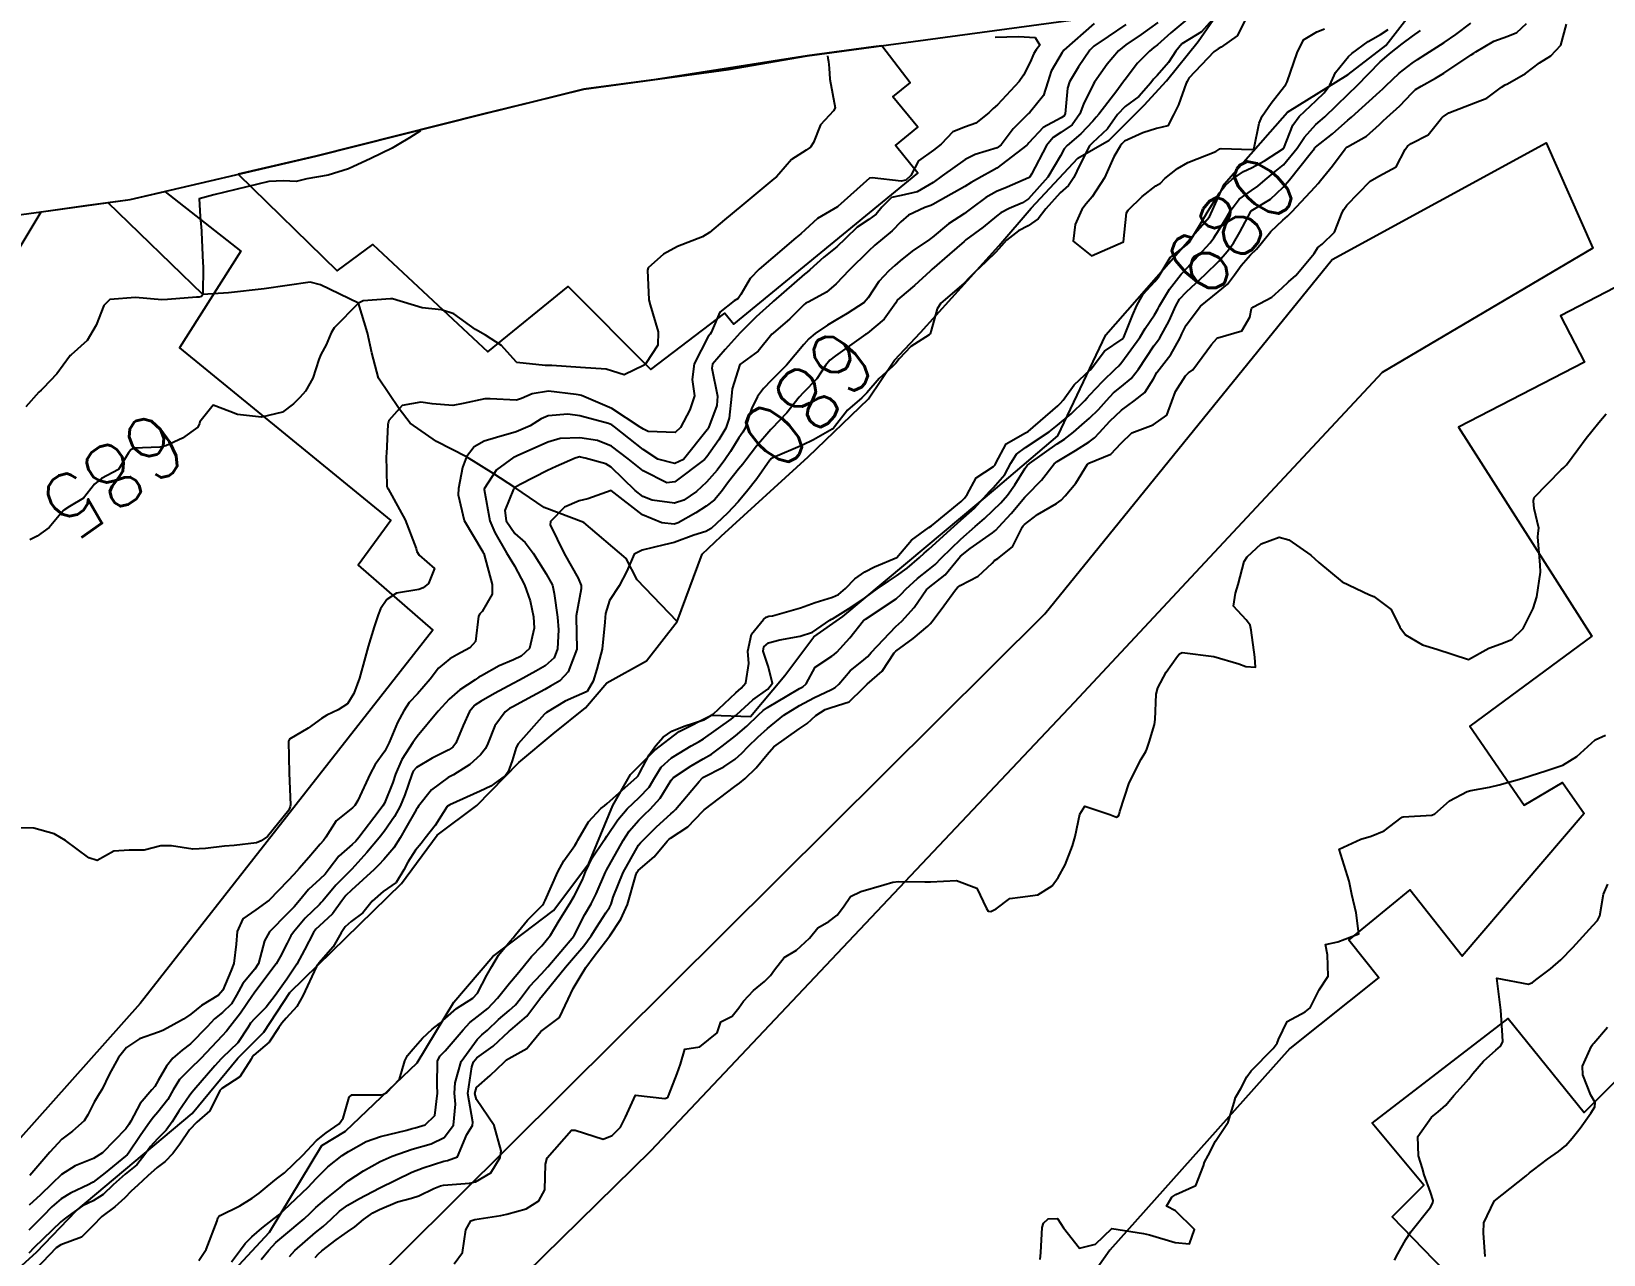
# Model space of a CAD drawing. Header units: metres. Extents: x 292545 to 299085, y 7450245 to 7463078.
# Drawn here: x 293820.4 to 293919.1, y 7462929.3 to 7463006.1 of the extents above; entities that cross this region are included whole.
import ezdxf
from ezdxf.enums import TextEntityAlignment as Align

# ---------------------------------------------------------------- set-up
doc = ezdxf.new("R2010")
doc.units = ezdxf.units.M
for name, color, linetype in [('Area', 45, 'Continuous'), ('Cotas', 45, 'Continuous'), ('Curvas de Nivel 1m', 11, 'Continuous'), ('Curvas de Nivel 5m', 15, 'Continuous'), ('Edificações', 30, 'Continuous'), ('Hidrografia', 140, 'Continuous'), ('Vias Primárias', 230, 'Continuous')]:
    doc.layers.add(name, color=color, linetype=linetype)
doc.styles.add('Style-STANDARD', font='STANDARD.shx')

msp = doc.modelspace()

# ---------------------------------------------------------------- linework, layer by layer
at = {"layer": 'Area'}
msp.add_polyline3d([(293813.357, 7462993.751, 686.62), (293820.97, 7462994.783, 689.452), (293826.555, 7462995.548, 690.111), (293838.231, 7462998.278, 688.379), (293848.682, 7463000.9, 688.158), (293855.049, 7463002.485, 690.171), (293864.142, 7463003.714, 688.762), (293869.083, 7463004.574, 689.472), (293885.969, 7463006.858, 682.644)], dxfattribs=at)
at = {"layer": 'Curvas de Nivel 1m', "flags": 128}
for points, elevation in [([(293894.523, 7463006.83), (293893.853, 7463006.088), (293893.095, 7463005.631), (293892.624, 7463005.32), (293892.232, 7463004.859), (293891.785, 7463004.154), (293891.068, 7463003.337), (293890.838, 7463003.101), (293890.676, 7463002.874), (293889.925, 7463002.01), (293889.048, 7463001.399), (293888.586, 7463000.897), (293887.954, 7462999.981), (293887.016, 7462999.11), (293886.912, 7462999.024), (293886.827, 7462998.922), (293886.207, 7462997.722), (293885.833, 7462996.932), (293885.497, 7462996.426), (293884.983, 7462995.968), (293884.066, 7462994.954), (293883.596, 7462994.328), (293882.957, 7462993.896), (293882.349, 7462993.579), (293881.607, 7462992.983), (293881.291, 7462992.635), (293880.936, 7462992.248), (293880.298, 7462991.627), (293879.626, 7462991.003), (293879.283, 7462990.643), (293878.915, 7462990.262), (293877.481, 7462989.031), (293877.25, 7462988.682), (293876.877, 7462987.312), (293876.81, 7462987.104), (293876.744, 7462987.041), (293875.6, 7462986.318), (293874.858, 7462985.534), (293874.656, 7462985.261), (293874.453, 7462985.064), (293873.615, 7462984.303), (293872.836, 7462983.391), (293872.518, 7462983.085), (293871.61, 7462982.314), (293870.805, 7462981.272), (293870.738, 7462981.176), (293870.652, 7462981.112), (293869.479, 7462980.441), (293868.793, 7462980.103), (293866.937, 7462979.31), (293866.784, 7462979.223), (293866.749, 7462979.195), (293866.729, 7462979.161), (293865.932, 7462978.002), (293865.267, 7462977.175), (293865.038, 7462976.898), (293864.753, 7462976.549), (293864.087, 7462975.842), (293863.38, 7462975.194), (293863.047, 7462974.879), (293862.728, 7462974.697), (293861.964, 7462974.45), (293860.721, 7462974.003), (293860.11, 7462973.845), (293858.716, 7462973.523), (293858.21, 7462973.258), (293857.759, 7462972.202), (293857.274, 7462971.271), (293856.674, 7462970.354), (293856.421, 7462969.526), (293856.387, 7462969.283), (293856.371, 7462968.994), (293856.202, 7462967.284), (293855.876, 7462966.036), (293855.642, 7462965.29), (293855.257, 7462964.643), (293854.603, 7462964.34), (293853.88, 7462964.027), (293852.719, 7462963.319), (293852.648, 7462963.264), (293852.592, 7462963.213), (293850.933, 7462961.345), (293850.801, 7462961.115), (293850.557, 7462960.282), (293850.305, 7462959.594), (293850.14, 7462959.354), (293849.213, 7462958.686), (293848.533, 7462958.382), (293846.637, 7462957.511), (293846.523, 7462957.45), (293846.494, 7462957.43), (293846.473, 7462957.4), (293845.708, 7462956.211), (293845.092, 7462955.414), (293844.833, 7462955.082), (293844.491, 7462954.657), (293843.997, 7462953.908), (293843.75, 7462953.427), (293843.266, 7462952.631), (293842.459, 7462952.065), (293841.754, 7462951.45), (293841.177, 7462950.724), (293840.434, 7462950.189), (293840.062, 7462949.84), (293839.822, 7462949.476), (293839.31, 7462948.591), (293838.404, 7462947.572), (293838.369, 7462947.525), (293838.352, 7462947.491), (293838.271, 7462947.361), (293837.396, 7462945.505), (293837.037, 7462944.846), (293836.362, 7462944.103), (293836.081, 7462943.798), (293835.891, 7462943.525), (293835.282, 7462942.592), (293834.335, 7462941.785), (293834.22, 7462941.655), (293834.154, 7462941.542), (293833.456, 7462940.414), (293832.314, 7462939.686), (293832.201, 7462939.562), (293831.573, 7462938.292), (293830.755, 7462937.583), (293830.278, 7462937.093), (293829.683, 7462936.182), (293829.237, 7462935.6), (293828.758, 7462935.105), (293828.254, 7462934.719), (293827.66, 7462934.205), (293827.038, 7462933.622), (293826.63, 7462933.233), (293826.231, 7462932.818), (293825.603, 7462932.259), (293824.776, 7462931.652), (293824.207, 7462931.057), (293823.51, 7462930.357), (293822.195, 7462929.865), (293821.907, 7462929.684), (293820.174, 7462927.857)], 679), ([(293891.11, 7463006.68), (293890.073, 7463005.906), (293889.097, 7463005.26), (293888.641, 7463004.897), (293887.934, 7463004.053), (293887.137, 7463002.919), (293887.062, 7463002.809), (293886.438, 7463001.537), (293886.201, 7463000.928), (293885.724, 7463000.242), (293885.025, 7462999.75), (293884.527, 7462999.439), (293884.118, 7462998.949), (293883.165, 7462997.138), (293883.069, 7462996.969), (293882.992, 7462996.902), (293881.639, 7462996.331), (293880.983, 7462996.046), (293880.31, 7462995.667), (293879.403, 7462995.006), (293879.164, 7462994.814), (293878.968, 7462994.679), (293877.962, 7462994.021), (293876.945, 7462993.164), (293876.875, 7462993.11), (293876.77, 7462993.042), (293875.677, 7462992.311), (293874.929, 7462991.699), (293874.595, 7462991.395), (293874.215, 7462991.067), (293873.588, 7462990.402), (293872.906, 7462989.36), (293872.654, 7462989.084), (293871.602, 7462988.39), (293870.886, 7462987.967), (293870.35, 7462987.646), (293869.587, 7462987.123), (293869.198, 7462986.799), (293868.866, 7462986.447), (293867.776, 7462985.146), (293866.843, 7462984.188), (293866.33, 7462983.673), (293865.954, 7462983.169), (293865.593, 7462982.401), (293865.193, 7462981.176), (293865.052, 7462980.926), (293864.797, 7462980.563), (293864.261, 7462979.713), (293863.903, 7462979.189), (293863.423, 7462978.547), (293862.769, 7462977.791), (293862.124, 7462977.21), (293861.327, 7462976.649), (293860.752, 7462976.474), (293859.339, 7462976.659), (293858.757, 7462976.888), (293858.286, 7462977.255), (293856.778, 7462978.73), (293856.442, 7462978.937), (293855.143, 7462979.295), (293854.848, 7462979.364), (293854.784, 7462979.372), (293854.716, 7462979.368), (293854.517, 7462979.303), (293853.325, 7462978.767), (293852.775, 7462978.516), (293851.063, 7462977.642), (293850.764, 7462977.472), (293850.696, 7462977.418), (293850.646, 7462977.351), (293850.092, 7462976.007), (293850.177, 7462975.356), (293850.725, 7462974.567), (293851.373, 7462973.994), (293851.876, 7462973.333), (293852.694, 7462972.037), (293853.077, 7462971.316), (293853.195, 7462970.797), (293853.395, 7462969.313), (293853.456, 7462968.511), (293853.408, 7462967.312), (293853.196, 7462966.753), (293852.627, 7462966.248), (293852.043, 7462965.908), (293851.01, 7462965.344), (293850.611, 7462965.132), (293849.453, 7462964.512), (293848.6, 7462964.034), (293848.203, 7462963.767), (293847.864, 7462963.377), (293847.473, 7462962.492), (293847.016, 7462961.386), (293846.817, 7462961.139), (293846.567, 7462960.97), (293845.533, 7462960.436), (293844.549, 7462959.856), (293844.341, 7462959.627), (293844.252, 7462959.423), (293843.811, 7462958.147), (293843.52, 7462957.43), (293843.167, 7462956.782), (293842.507, 7462955.836), (293842.206, 7462955.444), (293841.434, 7462954.51), (293840.473, 7462953.47), (293839.479, 7462952.463), (293838.656, 7462951.488), (293838.565, 7462951.375), (293838.451, 7462951.259), (293837.558, 7462950.383), (293836.81, 7462949.506), (293836.661, 7462949.276), (293836.423, 7462948.826), (293835.972, 7462947.954), (293835.726, 7462947.52), (293834.385, 7462945.743), (293834.299, 7462945.626), (293834.241, 7462945.541), (293833.493, 7462944.422), (293832.819, 7462943.555), (293832.608, 7462943.3), (293832.347, 7462943.005), (293830.996, 7462941.58), (293830.326, 7462940.923), (293829.666, 7462940.25), (293829.269, 7462939.6), (293828.917, 7462938.991), (293828.292, 7462938.203), (293828.02, 7462937.88), (293827.825, 7462937.615), (293827.178, 7462936.717), (293826.451, 7462935.628), (293826.366, 7462935.525), (293826.261, 7462935.429), (293824.997, 7462934.395), (293824.244, 7462933.813), (293824.153, 7462933.752), (293823.96, 7462933.663), (293822.802, 7462933.106), (293822.229, 7462932.754), (293821.647, 7462932.263), (293821.091, 7462931.697), (293820.204, 7462930.78)], 681), ([(293889.109, 7463006.541), (293887.988, 7463005.793), (293887.096, 7463005.18), (293886.829, 7463004.923), (293886.13, 7463003.877), (293885.562, 7463002.935), (293885.443, 7463002.552), (293885.284, 7463000.938), (293885.201, 7463000.778), (293885.039, 7463000.676), (293883.906, 7463000.075), (293883.015, 7462999.117), (293882.948, 7462999.027), (293882.882, 7462998.962), (293880.998, 7462997.523), (293880.664, 7462997.326), (293880.046, 7462996.999), (293879.387, 7462996.608), (293878.987, 7462996.372), (293877.461, 7462995.516), (293876.975, 7462995.229), (293876.844, 7462995.172), (293876.468, 7462995.045), (293875.453, 7462994.568), (293874.959, 7462994.147), (293874.43, 7462993.586), (293873.821, 7462993.071), (293873.333, 7462992.682), (293872.935, 7462992.312), (293871.731, 7462991.098), (293870.914, 7462990.244), (293870.294, 7462989.731), (293869.191, 7462989.127), (293869.002, 7462989.029), (293868.9, 7462988.947), (293867.987, 7462988.043), (293866.942, 7462987.159), (293866.872, 7462987.087), (293866.003, 7462986.027), (293864.853, 7462985.18), (293864.368, 7462983.654), (293864.327, 7462983.185), (293864.193, 7462981.805), (293863.98, 7462981.188), (293863.542, 7462980.446), (293862.785, 7462979.374), (293862.628, 7462979.202), (293860.769, 7462977.812), (293860.267, 7462977.736), (293858.775, 7462978.491), (293857.839, 7462979.259), (293856.791, 7462980.051), (293855.91, 7462980.399), (293854.796, 7462980.581), (293853.57, 7462980.537), (293852.793, 7462980.311), (293850.871, 7462979.435), (293850.783, 7462979.4), (293850.75, 7462979.384), (293850.664, 7462979.351), (293849.576, 7462978.561), (293848.796, 7462977.37), (293848.797, 7462977.335), (293849.157, 7462975.366), (293849.46, 7462974.628), (293850.196, 7462973.355), (293850.7, 7462972.52), (293851.338, 7462971.34), (293851.676, 7462970.338), (293851.894, 7462969.332), (293851.942, 7462968.617), (293851.637, 7462967.335), (293851.118, 7462966.86), (293850.632, 7462966.629), (293849.737, 7462966.248), (293848.617, 7462965.628), (293848.46, 7462965.527), (293848.22, 7462965.374), (293847.26, 7462964.73), (293846.601, 7462964.159), (293845.91, 7462963.4), (293844.577, 7462961.799), (293844.418, 7462961.578), (293844.307, 7462961.423), (293843.615, 7462960.371), (293843.219, 7462959.433), (293843.048, 7462958.924), (293842.525, 7462957.619), (293842.433, 7462957.441), (293842.207, 7462957.132), (293840.916, 7462955.464), (293840.728, 7462955.238), (293840.496, 7462955.022), (293839.671, 7462954.292), (293839.058, 7462953.484), (293838.801, 7462953.155), (293838.466, 7462952.833), (293837.766, 7462952.191), (293837.192, 7462951.503), (293836.853, 7462951.102), (293836.445, 7462950.682), (293835.302, 7462949.527), (293834.989, 7462948.967), (293834.615, 7462947.537), (293834.399, 7462947.185), (293833.642, 7462946.296), (293833.24, 7462945.551), (293832.918, 7462945.012), (293832.367, 7462944.467), (293831.86, 7462944.068), (293831.402, 7462943.574), (293830.342, 7462942.493), (293829.834, 7462942.099), (293829.234, 7462941.601), (293828.832, 7462941.1), (293828.319, 7462940.188), (293828.112, 7462939.815), (293827.929, 7462939.614), (293827.178, 7462938.743), (293826.596, 7462937.627), (293826.484, 7462937.425), (293826.278, 7462937.163), (293824.819, 7462935.652), (293824.259, 7462935.289), (293823.095, 7462934.831), (293822.249, 7462934.28), (293821.631, 7462933.689), (293820.921, 7462933.011), (293820.223, 7462932.369)], 682), ([(293887.11, 7463006.613), (293885.203, 7463004.939), (293885.153, 7463004.879), (293885.091, 7463004.782), (293884.401, 7463003.619), (293884.194, 7463002.949), (293883.93, 7463002.076), (293883.043, 7463001.002), (293882.992, 7463000.961), (293882.019, 7462999.984), (293881.268, 7462998.986), (293881.011, 7462998.804), (293879.632, 7462998.378), (293879.003, 7462998.062), (293877.57, 7462997.031), (293876.989, 7462996.617), (293875.994, 7462996.038), (293874.98, 7462995.799), (293874.378, 7462995.667), (293873.77, 7462995.072), (293873.422, 7462994.62), (293872.961, 7462994.291), (293872.227, 7462993.818), (293871.494, 7462993.102), (293870.937, 7462992.566), (293870.128, 7462991.921), (293869.255, 7462991.127), (293869.076, 7462990.974), (293868.92, 7462990.849), (293866.966, 7462989.159), (293866.934, 7462989.128), (293866.902, 7462989.102), (293865.888, 7462988.17), (293864.873, 7462987.18), (293863.924, 7462986.128), (293863.129, 7462985.197), (293863.098, 7462984.95), (293863.442, 7462983.194), (293863.41, 7462982.608), (293862.878, 7462981.199), (293862.852, 7462981.15), (293862.802, 7462981.082), (293861.307, 7462979.222), (293860.78, 7462978.954), (293859.711, 7462979.241), (293858.789, 7462979.833), (293856.991, 7462981.268), (293856.805, 7462981.393), (293856.601, 7462981.478), (293854.813, 7462981.96), (293854.052, 7462982.069), (293852.812, 7462981.95), (293852.367, 7462981.769), (293851.679, 7462981.337), (293850.799, 7462980.942), (293849.569, 7462980.589), (293848.793, 7462980.356), (293848.157, 7462980.008), (293847.69, 7462979.381), (293847.444, 7462978.716), (293847.178, 7462977.386), (293847.16, 7462976.983), (293847.528, 7462975.382), (293848.713, 7462973.415), (293848.742, 7462973.37), (293848.771, 7462973.311), (293849.298, 7462971.364), (293849.306, 7462970.741), (293848.667, 7462969.665), (293848.532, 7462969.504), (293848.447, 7462969.372), (293848.242, 7462967.78), (293847.902, 7462967.377), (293847.079, 7462966.942), (293846.632, 7462966.691), (293845.928, 7462966.096), (293845.405, 7462965.408), (293844.604, 7462964.484), (293844.09, 7462963.933), (293843.754, 7462963.428), (293843.341, 7462962.677), (293842.818, 7462961.438), (293842.748, 7462961.26), (293842.565, 7462960.887), (293841.954, 7462960.047), (293841.625, 7462959.454), (293840.857, 7462957.795), (293840.662, 7462957.468), (293840.521, 7462957.325), (293839.489, 7462956.504), (293838.847, 7462955.487), (293838.707, 7462955.281), (293838.496, 7462955.033), (293837.776, 7462954.205), (293837.164, 7462953.503), (293836.832, 7462953.143), (293836.465, 7462952.734), (293835.299, 7462951.527), (293834.447, 7462950.919), (293833.639, 7462950.35), (293833.277, 7462949.552), (293833.209, 7462948.764), (293833.062, 7462947.553), (293832.887, 7462947.066), (293832.386, 7462945.877), (293832.117, 7462945.564), (293831.048, 7462944.905), (293830.364, 7462944.351), (293829.915, 7462944.039), (293829.107, 7462943.602), (293828.617, 7462943.341), (293828.349, 7462943.232), (293827.155, 7462942.812), (293826.339, 7462942.273), (293825.818, 7462941.638), (293825.245, 7462940.569), (293824.797, 7462939.653), (293824.611, 7462939.352), (293824.301, 7462938.835), (293823.91, 7462938.042), (293823.667, 7462937.666), (293822.936, 7462937.014), (293822.271, 7462936.503), (293821.523, 7462935.691), (293820.248, 7462934.222)], 683), ([(293834.782, 7462928.936), (293835.263, 7462929.529), (293835.702, 7462930.021), (293836.202, 7462930.44), (293837.479, 7462931.501), (293837.858, 7462931.856), (293838.224, 7462932.204), (293838.912, 7462932.804), (293839.746, 7462933.475), (293840.019, 7462933.699), (293840.247, 7462933.881), (293841.208, 7462934.506), (293842.259, 7462935.1), (293843.015, 7462935.439), (293844.268, 7462935.88), (293845.458, 7462936.221), (293846.275, 7462936.614), (293846.871, 7462937.391), (293846.991, 7462938.702), (293846.941, 7462939.391), (293846.966, 7462940.037), (293847.34, 7462941.385), (293848.347, 7462942.778), (293848.656, 7462943.061), (293848.999, 7462943.364), (293849.703, 7462944.017), (293850.371, 7462944.589), (293850.77, 7462944.953), (293851.072, 7462945.343), (293851.634, 7462946.094), (293852.399, 7462946.897), (293852.79, 7462947.324), (293854.422, 7462949.258), (293854.441, 7462949.282), (293854.454, 7462949.3), (293855.119, 7462950.617), (293855.508, 7462951.289), (293855.831, 7462951.914), (293856.407, 7462953.281), (293856.431, 7462953.323), (293856.474, 7462953.403), (293857.521, 7462955.265), (293857.908, 7462955.852), (293858.513, 7462956.559), (293858.86, 7462956.904), (293859.226, 7462957.243), (293859.844, 7462957.923), (293860.541, 7462959.057), (293860.686, 7462959.229), (293861.798, 7462959.974), (293862.561, 7462960.396), (293863.076, 7462960.691), (293863.744, 7462961.192), (293864.58, 7462961.859), (293865.295, 7462962.464), (293866.018, 7462963.166), (293866.316, 7462963.443), (293866.598, 7462963.639), (293867.833, 7462964.37), (293868.61, 7462964.826), (293868.807, 7462964.932), (293869.022, 7462965.126), (293869.591, 7462966.157), (293870.639, 7462966.856), (293870.789, 7462966.961), (293870.938, 7462967.107), (293871.753, 7462967.998), (293872.625, 7462969.09), (293872.646, 7462969.107), (293872.663, 7462969.12), (293872.757, 7462969.182), (293874.677, 7462970.448), (293874.996, 7462970.74), (293875.275, 7462971.054), (293876.007, 7462971.733), (293876.701, 7462972.27), (293877.122, 7462972.62), (293877.518, 7462973.032), (293878.725, 7462974.205), (293879.645, 7462975.001), (293880.221, 7462975.512), (293880.743, 7462976), (293881.238, 7462976.495), (293881.66, 7462976.981), (293882.121, 7462977.618), (293882.778, 7462978.657), (293882.909, 7462978.84), (293883.048, 7462978.966), (293884.795, 7462980.186), (293885.243, 7462980.491), (293885.812, 7462980.93), (293886.344, 7462981.388), (293886.812, 7462981.804), (293887.379, 7462982.353), (293887.881, 7462982.909), (293888.332, 7462983.403), (293888.837, 7462983.807), (293889.44, 7462984.295), (293889.887, 7462984.884), (293890.868, 7462986.351), (293891.086, 7462986.652), (293891.23, 7462986.866), (293891.828, 7462987.922), (293892.247, 7462988.857), (293892.48, 7462989.282), (293892.912, 7462989.748), (293894.089, 7462990.833), (293894.932, 7462991.682), (293895.464, 7462992.288), (293895.857, 7462992.811), (293896.27, 7462993.49), (293896.945, 7462994.8), (293896.957, 7462994.816), (293896.973, 7462994.828), (293898.19, 7462995.578), (293898.988, 7462996.313), (293899.376, 7462996.774), (293900.68, 7462998.425), (293900.944, 7462998.751), (293900.973, 7462998.791), (293901.014, 7462998.833), (293902.09, 7462999.677), (293903.04, 7463000.527), (293903.147, 7463000.623), (293903.272, 7463000.727), (293905.059, 7463002.336), (293905.25, 7463002.509), (293905.434, 7463002.696), (293906.276, 7463003.483), (293907.077, 7463004.12), (293907.415, 7463004.341), (293907.951, 7463004.671), (293908.643, 7463005.111), (293909.094, 7463005.417), (293909.825, 7463005.926), (293910.775, 7463006.635)], 681), ([(293836.575, 7462929.126), (293836.893, 7462929.509), (293838.204, 7462930.636), (293838.678, 7462931.015), (293839.183, 7462931.48), (293839.714, 7462931.981), (293840.226, 7462932.353), (293840.932, 7462932.763), (293842.243, 7462933.45), (293844.248, 7462934.431), (293844.954, 7462934.711), (293846.259, 7462935.117), (293846.488, 7462935.168), (293847.112, 7462935.387), (293847.706, 7462936.807), (293848.069, 7462937.373), (293848.091, 7462937.568), (293847.779, 7462939.378), (293848.011, 7462941.056), (293848.127, 7462941.373), (293848.335, 7462941.61), (293849.361, 7462942.341), (293850.352, 7462943.264), (293850.396, 7462943.306), (293850.452, 7462943.349), (293851.475, 7462944.23), (293852.3, 7462945.331), (293852.333, 7462945.381), (293852.384, 7462945.436), (293853.903, 7462947.308), (293854.409, 7462947.9), (293855.062, 7462948.648), (293855.52, 7462949.289), (293855.864, 7462949.853), (293856.445, 7462950.728), (293856.666, 7462951.06), (293856.764, 7462951.275), (293856.903, 7462951.719), (293857.517, 7462953.264), (293858.49, 7462954.973), (293858.613, 7462955.127), (293858.731, 7462955.248), (293859.623, 7462956.122), (293860.519, 7462956.949), (293860.67, 7462957.079), (293860.815, 7462957.227), (293862.304, 7462958.976), (293862.506, 7462959.21), (293862.529, 7462959.224), (293863.851, 7462959.893), (293864.561, 7462960.38), (293864.982, 7462960.761), (293865.374, 7462961.172), (293865.983, 7462961.762), (293866.584, 7462962.315), (293867.615, 7462963.145), (293868.599, 7462963.761), (293869.499, 7462964.226), (293870.609, 7462964.76), (293870.837, 7462964.881), (293871.069, 7462965.105), (293871.787, 7462965.937), (293872.636, 7462966.631), (293872.884, 7462966.841), (293873.1, 7462967.083), (293874.66, 7462968.724), (293874.835, 7462968.884), (293875.028, 7462969.056), (293875.812, 7462969.908), (293876.589, 7462971.041), (293876.633, 7462971.091), (293876.684, 7462971.128), (293877.752, 7462971.975), (293878.61, 7462973.021), (293878.714, 7462973.131), (293879.329, 7462973.621), (293880.729, 7462974.607), (293880.937, 7462974.781), (293881.131, 7462974.986), (293881.906, 7462975.813), (293882.752, 7462976.837), (293882.872, 7462976.968), (293883.809, 7462977.913), (293884.607, 7462978.943), (293884.784, 7462979.085), (293885.947, 7462979.773), (293886.797, 7462980.331), (293887.136, 7462980.58), (293887.45, 7462980.914), (293888.096, 7462981.621), (293888.817, 7462982.322), (293889.615, 7462982.888), (293890.284, 7462983.425), (293890.844, 7462984.278), (293891.046, 7462984.672), (293891.193, 7462984.867), (293891.921, 7462985.801), (293892.512, 7462986.854), (293892.625, 7462987.104), (293892.885, 7462987.654), (293893.792, 7462988.837), (293894.907, 7462989.744), (293895.49, 7462990.238), (293895.919, 7462990.81), (293896.337, 7462991.398), (293896.936, 7462992.074), (293897.302, 7462992.434), (293897.602, 7462992.793), (293898.204, 7462993.538), (293898.965, 7462994.26), (293899.245, 7462994.5), (293899.518, 7462994.772), (293900.989, 7462996.341), (293901.18, 7462996.559), (293901.329, 7462996.747), (293902.073, 7462997.668), (293902.875, 7462998.731), (293902.943, 7462998.801), (293903.015, 7462998.849), (293904.209, 7462999.528), (293905.036, 7463000.251), (293905.256, 7463000.482), (293905.501, 7463000.695), (293906.311, 7463001.427), (293907.058, 7463002.228), (293907.288, 7463002.45), (293907.643, 7463002.674), (293908.556, 7463003.177), (293909.071, 7463003.484), (293910.796, 7463004.634), (293910.967, 7463004.75), (293911.086, 7463004.833), (293912.22, 7463005.495), (293913.101, 7463005.809), (293913.664, 7463006.045), (293914.26, 7463006.599)], 682), ([(293838.187, 7462929.063), (293838.385, 7462929.293), (293838.603, 7462929.486), (293839.5, 7462930.176), (293840.205, 7462930.683), (293840.668, 7462931.006), (293841.206, 7462931.46), (293841.8, 7462931.873), (293842.223, 7462932.09), (293843.352, 7462932.561), (293844.227, 7462932.806), (293844.699, 7462932.945), (293845.64, 7462933.406), (293846.056, 7462933.581), (293846.236, 7462933.618), (293847.866, 7462933.748), (293848.24, 7462933.824), (293849.216, 7462934.393), (293849.8, 7462935.355), (293849.855, 7462935.766), (293849.419, 7462937.359), (293848.307, 7462938.99), (293848.214, 7462939.371), (293848.317, 7462939.749), (293849.18, 7462940.506), (293850.043, 7462941.353), (293850.195, 7462941.49), (293850.335, 7462941.567), (293851.468, 7462942.212), (293852.352, 7462943.267), (293852.428, 7462943.329), (293853.529, 7462944.149), (293854.069, 7462945.305), (293854.39, 7462945.969), (293854.892, 7462946.801), (293855.179, 7462947.292), (293855.7, 7462947.997), (293856.419, 7462948.918), (293856.689, 7462949.276), (293857.385, 7462950.32), (293857.807, 7462951.26), (293858.322, 7462953.103), (293858.376, 7462953.251), (293858.474, 7462953.38), (293859.476, 7462954.247), (293860.291, 7462955.232), (293860.385, 7462955.34), (293860.496, 7462955.422), (293861.587, 7462956.139), (293862.521, 7462957.114), (293862.566, 7462957.165), (293862.612, 7462957.209), (293864.538, 7462958.665), (293864.838, 7462958.879), (293865.184, 7462959.174), (293865.875, 7462959.845), (293866.566, 7462960.686), (293866.984, 7462961.154), (293868.58, 7462962.296), (293869.08, 7462962.63), (293869.622, 7462963.12), (293870.216, 7462963.494), (293870.598, 7462963.62), (293871.719, 7462963.982), (293872.61, 7462964.837), (293872.862, 7462965.086), (293873.789, 7462965.909), (293874.552, 7462967.061), (293874.644, 7462967.161), (293875.746, 7462967.955), (293876.66, 7462968.741), (293876.815, 7462968.885), (293876.943, 7462969.037), (293877.677, 7462970.026), (293878.398, 7462971.023), (293878.533, 7462971.174), (293878.687, 7462971.29), (293879.828, 7462971.871), (293880.709, 7462972.705), (293880.841, 7462972.858), (293881.062, 7462972.987), (293881.975, 7462973.723), (293882.611, 7462974.971), (293882.659, 7462975.046), (293882.734, 7462975.122), (293883.541, 7462975.759), (293884.748, 7462976.442), (293885.04, 7462976.647), (293885.291, 7462976.935), (293885.96, 7462977.733), (293886.688, 7462978.921), (293886.735, 7462978.969), (293886.784, 7462978.987), (293888.148, 7462979.548), (293888.796, 7462980.229), (293889.473, 7462980.89), (293890.808, 7462981.397), (293891.672, 7462982.004), (293891.98, 7462982.858), (293892.21, 7462983.478), (293892.847, 7462984.464), (293893.045, 7462984.652), (293893.318, 7462984.843), (293894.478, 7462986.434), (293894.809, 7462986.821), (293894.873, 7462986.861), (293896.382, 7462987.301), (293896.887, 7462988.163), (293896.991, 7462988.7), (293897.109, 7462988.798), (293898.279, 7462989.409), (293898.911, 7462989.991), (293899.309, 7462990.382), (293899.772, 7462990.767), (293900.937, 7462992.148), (293901.166, 7462992.523), (293901.428, 7462992.745), (293902.204, 7462993.488), (293902.698, 7462994.733), (293902.783, 7462994.924), (293902.978, 7462995.2), (293904.444, 7462996.708), (293904.996, 7462997.009), (293906.089, 7462997.602), (293906.641, 7462998.684), (293906.793, 7462998.905), (293907.019, 7462999.064), (293908.089, 7462999.607), (293908.936, 7463000.661), (293908.989, 7463000.715), (293909.044, 7463000.754), (293909.385, 7463000.994), (293911.053, 7463001.642), (293911.772, 7463001.906), (293912.692, 7463002.614), (293912.925, 7463002.751), (293913.065, 7463002.818), (293914.207, 7463003.463), (293915.078, 7463004.136), (293915.797, 7463004.579), (293916.42, 7463005.243), (293916.788, 7463006.565)], 683), ([(293896.593, 7463006.81), (293896.085, 7463005.823), (293895.087, 7463005.121), (293894.895, 7463005.014), (293894.62, 7463004.827), (293893.066, 7463003.178), (293892.944, 7463002.971), (293892.897, 7463002.852), (293892.401, 7463001.504), (293892.087, 7463000.86), (293891.729, 7463000.167), (293891.03, 7463000.011), (293890.167, 7462999.738), (293889.018, 7462999.215), (293888.856, 7462999.051), (293888.74, 7462998.894), (293888.34, 7462998.233), (293887.75, 7462996.909), (293886.981, 7462995.723), (293886.614, 7462995.286), (293886.344, 7462994.926), (293885.92, 7462993.969), (293885.784, 7462992.932), (293886.934, 7462992.009), (293888.943, 7462992.89), (293889.146, 7462994.712), (293889.243, 7462994.887), (293890.126, 7462995.734), (293890.988, 7462996.407), (293891.273, 7462996.584), (293891.556, 7462996.864), (293892.353, 7462997.503), (293893.003, 7462997.873), (293894.752, 7462998.565), (293895.012, 7462998.739), (293895.079, 7462998.753), (293897.012, 7462998.686), (293897.098, 7462998.713), (293897.17, 7462998.798), (293897.481, 7463000.351), (293897.665, 7463000.794), (293898.235, 7463001.604), (293899.062, 7463002.667), (293899.146, 7463002.779), (293899.23, 7463002.943), (293899.859, 7463004.762), (293900.266, 7463005.588), (293901.103, 7463006.09), (293901.575, 7463006.276)], 678), ([(293880.893, 7463005.75), (293882.361, 7463005.788), (293883.407, 7463005.732), (293883.697, 7463005.254), (293883.461, 7463004.956), (293883.316, 7463004.731), (293883.081, 7463004.172), (293882.667, 7463003.368), (293882.408, 7463002.97), (293881.048, 7463001.498), (293880.774, 7463001.264), (293880.495, 7463000.995), (293879.688, 7463000.349), (293879.029, 7463000.114), (293878.242, 7462999.804), (293877.491, 7462999.033), (293877.009, 7462998.657), (293876.085, 7462997.971), (293875.59, 7462997.054), (293875.29, 7462996.757), (293874.989, 7462996.708), (293873.162, 7462996.908), (293872.991, 7462996.884), (293871.002, 7462995.11), (293870.987, 7462995.095), (293869.734, 7462994.35), (293868.951, 7462993.639), (293868.691, 7462993.388), (293868.366, 7462993.136), (293866.93, 7462991.904), (293866.062, 7462991.169), (293865.509, 7462990.582), (293864.907, 7462989.573), (293864.758, 7462989.327), (293864.505, 7462989.184), (293863.606, 7462988.479), (293863.047, 7462987.198), (293862.984, 7462987.086), (293862.87, 7462986.931), (293861.994, 7462985.213), (293861.869, 7462984.24), (293862.01, 7462983.212), (293861.711, 7462982.325), (293861.129, 7462981.225), (293860.8, 7462980.899), (293859.086, 7462980.961), (293858.801, 7462981.108), (293858.602, 7462981.252), (293856.82, 7462982.418), (293854.902, 7462983.229), (293854.832, 7462983.247), (293854.583, 7462983.302), (293852.835, 7462983.511), (293851.811, 7462983.335), (293851.138, 7462983.036), (293850.827, 7462982.946), (293849.166, 7462983.029), (293848.828, 7462983.024), (293847.468, 7462982.739), (293846.821, 7462982.612), (293845.519, 7462982.713), (293844.824, 7462982.809), (293843.644, 7462982.608), (293842.806, 7462981.667), (293842.758, 7462981.486), (293842.75, 7462981.441), (293842.651, 7462979.574), (293842.646, 7462979.441), (293842.686, 7462977.518), (293842.716, 7462977.44), (293842.762, 7462977.365), (293843.828, 7462975.429), (293844.521, 7462973.616), (293844.571, 7462973.421), (293844.711, 7462973.198), (293845.669, 7462972.372), (293845.295, 7462971.411), (293844.957, 7462971.148), (293844.687, 7462971.037), (293843.298, 7462970.82), (293842.678, 7462970.422), (293842.293, 7462969.819), (293842.138, 7462969.448), (293841.892, 7462968.688), (293841.511, 7462967.457), (293841.323, 7462966.769), (293840.955, 7462965.465), (293840.603, 7462964.513), (293840.202, 7462963.869), (293839.622, 7462963.48), (293838.922, 7462963.154), (293838.587, 7462962.932), (293837.749, 7462962.331), (293836.574, 7462961.633), (293836.495, 7462961.511), (293836.543, 7462959.51), (293836.633, 7462957.509), (293836.619, 7462957.412), (293836.52, 7462957.17), (293835.178, 7462955.53), (293834.793, 7462955.241), (293834.497, 7462955.115), (293833.091, 7462954.957), (293832.493, 7462954.906), (293831.297, 7462954.766), (293830.49, 7462954.718), (293829.162, 7462954.935), (293828.493, 7462954.942), (293827.435, 7462954.674), (293826.488, 7462954.655), (293825.539, 7462954.592), (293824.478, 7462954.018), (293823.961, 7462954.185), (293822.497, 7462955.264), (293821.777, 7462955.687), (293820.506, 7462956.053), (293818.873, 7462956.09)], 684), ([(293830.879, 7462928.883), (293831.325, 7462929.573), (293832.028, 7462931.38), (293832.068, 7462931.562), (293832.125, 7462931.651), (293832.215, 7462931.706), (293833.452, 7462932.32), (293834.232, 7462932.791), (293834.663, 7462933.109), (293835.167, 7462933.531), (293835.756, 7462934.017), (293836.252, 7462934.384), (293837.409, 7462935.503), (293838.272, 7462936.421), (293838.864, 7462936.897), (293839.686, 7462937.476), (293839.943, 7462937.818), (293840.308, 7462939.153), (293840.492, 7462939.287), (293842.311, 7462939.298), (293842.431, 7462939.319), (293842.691, 7462939.436), (293843.468, 7462940.282), (293843.802, 7462941.425), (293843.989, 7462941.771), (293844.341, 7462942.188), (293844.915, 7462942.847), (293845.527, 7462943.408), (293845.997, 7462943.765), (293846.363, 7462944.103), (293847.05, 7462944.713), (293848.093, 7462945.374), (293848.386, 7462945.67), (293848.961, 7462946.8), (293849.285, 7462947.361), (293849.704, 7462948.063), (293850.419, 7462948.942), (293850.609, 7462949.161), (293850.755, 7462949.347), (293851.52, 7462950.256), (293852.451, 7462951.202), (293852.504, 7462951.278), (293852.534, 7462951.329), (293852.631, 7462951.504), (293853.422, 7462953.311), (293853.791, 7462954), (293854.489, 7462954.957), (293854.616, 7462955.174), (293854.67, 7462955.298), (293855.348, 7462956.454), (293856.13, 7462957.284), (293856.35, 7462957.457), (293856.526, 7462957.597), (293858.387, 7462959.252), (293858.462, 7462959.333), (293858.547, 7462959.506), (293859.158, 7462960.65), (293859.582, 7462961.24), (293860.048, 7462961.766), (293860.582, 7462962.136), (293861.348, 7462962.459), (293862.589, 7462962.859), (293863.178, 7462963.201), (293864.607, 7462964.557), (293864.938, 7462964.849), (293865.222, 7462965.174), (293865.414, 7462966.39), (293865.357, 7462967.173), (293865.581, 7462968.244), (293866.346, 7462969.163), (293866.516, 7462969.31), (293866.665, 7462969.361), (293866.903, 7462969.394), (293868.671, 7462969.896), (293869.578, 7462970.217), (293870.677, 7462970.561), (293871.05, 7462970.735), (293871.482, 7462971.102), (293872.074, 7462971.715), (293872.699, 7462972.151), (293873.313, 7462972.472), (293874.713, 7462973.047), (293875.635, 7462974.14), (293876.732, 7462974.931), (293876.887, 7462975.038), (293878.749, 7462976.583), (293878.973, 7462976.785), (293879.127, 7462977.006), (293879.707, 7462978.063), (293880.78, 7462978.782), (293880.892, 7462978.879), (293880.94, 7462978.988), (293881.578, 7462980.2), (293882.802, 7462980.881), (293882.964, 7462980.968), (293884.819, 7462982.59), (293885.006, 7462982.753), (293885.162, 7462982.937), (293885.855, 7462983.913), (293886.852, 7462984.837), (293886.898, 7462984.874), (293886.93, 7462984.919), (293887.763, 7462986.012), (293888.872, 7462986.777), (293888.97, 7462986.899), (293889.52, 7462988.257), (293889.789, 7462988.881), (293890.186, 7462989.601), (293890.918, 7462990.392), (293891.135, 7462990.654), (293891.252, 7462990.867), (293891.891, 7462991.903), (293892.942, 7462992.725), (293893.068, 7462992.848), (293893.779, 7462994.019), (293894.281, 7462994.83), (293894.984, 7462995.977), (293895.357, 7462996.449), (293895.755, 7462996.812), (293896.491, 7462997.312), (293897, 7462997.542), (293897.81, 7462997.987), (293899.013, 7462998.754), (293899.032, 7462998.78), (293899.583, 7463000.224), (293899.977, 7463000.766), (293901.053, 7463001.765), (293901.559, 7463002.244), (293901.909, 7463002.742), (293902.278, 7463003.531), (293903.081, 7463004.53), (293903.303, 7463004.727), (293904.324, 7463005.482), (293905.101, 7463005.91), (293905.58, 7463006.221)], 679), ([(293844.803, 7462999.86), (293844.106, 7462999.424), (293843.434, 7462999.016), (293843.013, 7462998.784), (293841.67, 7462998.12), (293840.266, 7462997.471), (293838.989, 7462997.073), (293837.653, 7462996.837), (293836.985, 7462996.686), (293836.185, 7462996.719), (293835.265, 7462996.672), (293831.82, 7462995.851), (293830.901, 7462995.581), (293830.962, 7462994.471), (293831.036, 7462993.579), (293831.04, 7462993.491), (293831.132, 7462991.578), (293831.149, 7462991.349), (293831.127, 7462989.578), (293831.032, 7462989.448), (293830.901, 7462989.411), (293830.722, 7462989.403), (293828.899, 7462989.257), (293828.544, 7462989.25), (293826.901, 7462989.399), (293825.279, 7462989.266), (293824.895, 7462988.894), (293824.419, 7462987.657), (293823.853, 7462986.681), (293822.855, 7462985.797), (293822.793, 7462985.742), (293822.751, 7462985.681), (293821.944, 7462984.586), (293821.1, 7462983.697), (293820.963, 7462983.567), (293820.83, 7462983.439), (293820.011, 7462982.518)], 686), ([(293846.9, 7462928.675), (293847.436, 7462929.381), (293847.641, 7462930.812), (293847.947, 7462931.374), (293848.214, 7462931.451), (293849.851, 7462931.719), (293850.217, 7462931.799), (293851.43, 7462932.129), (293852.226, 7462932.622), (293852.596, 7462933.325), (293852.646, 7462934.935), (293852.744, 7462935.323), (293854.281, 7462937.071), (293854.516, 7462937.062), (293856.275, 7462936.516), (293856.826, 7462936.726), (293857.363, 7462937.269), (293857.673, 7462937.885), (293858.303, 7462939.26), (293860.138, 7462939.069), (293860.302, 7462939.133), (293860.348, 7462939.184), (293860.373, 7462939.229), (293860.908, 7462940.64), (293861.131, 7462941.222), (293861.408, 7462942.153), (293862.344, 7462942.305), (293863.425, 7462943.194), (293863.667, 7462943.887), (293864.369, 7462944.237), (293864.796, 7462944.757), (293865.078, 7462945.173), (293865.718, 7462945.839), (293866.395, 7462946.403), (293866.771, 7462946.784), (293867.033, 7462947.154), (293867.637, 7462947.921), (293868.415, 7462948.39), (293869.226, 7462949.128), (293869.761, 7462949.792), (293870.439, 7462950.19), (293870.971, 7462950.579), (293871.367, 7462951.101), (293871.813, 7462951.743), (293872.463, 7462952.061), (293873.89, 7462952.492), (293874.469, 7462952.662), (293874.822, 7462952.703), (293876.469, 7462952.675), (293876.827, 7462952.678), (293878.47, 7462952.764), (293879.74, 7462952.276), (293880.342, 7462950.992), (293880.451, 7462950.829), (293880.63, 7462950.808), (293880.955, 7462950.985), (293881.804, 7462951.632), (293882.46, 7462951.704), (293883.571, 7462951.85), (293884.468, 7462952.421), (293884.859, 7462952.944), (293885.289, 7462953.746), (293885.75, 7462954.931), (293885.913, 7462955.518), (293886.201, 7462956.925), (293886.528, 7462957.423), (293888.094, 7462956.904), (293888.521, 7462956.744), (293888.627, 7462956.794), (293888.68, 7462956.898), (293888.715, 7462957.087), (293889.316, 7462958.888), (293890.057, 7462960.376), (293890.35, 7462960.873), (293890.419, 7462961.018), (293890.572, 7462961.452), (293890.896, 7462962.559), (293890.95, 7462962.866), (293891.014, 7462964.46), (293891.104, 7462964.865), (293891.628, 7462965.854), (293892.354, 7462966.853), (293892.48, 7462967.007), (293892.636, 7462967.077), (293894.633, 7462966.83), (293896.201, 7462966.379), (293896.627, 7462966.205), (293897.251, 7462966.169), (293897.203, 7462966.794), (293896.964, 7462968.492), (293896.908, 7462968.798), (293896.666, 7462969.134), (293895.861, 7462969.999), (293895.998, 7462970.81), (293896.151, 7462971.348), (293896.54, 7462972.803), (293896.716, 7462973.104), (293897.607, 7462973.903), (293898.726, 7462974.339), (293899.331, 7462974.164), (293900.71, 7462973.192), (293901.222, 7462972.745), (293902.691, 7462971.523), (293904.415, 7462970.713), (293904.682, 7462970.613), (293905.765, 7462969.785), (293906.313, 7462968.685), (293906.656, 7462968.198), (293907.742, 7462967.573), (293908.642, 7462967.294), (293910.633, 7462966.64), (293911.9, 7462967.365), (293912.648, 7462967.63), (293913.352, 7462967.903), (293914.062, 7462968.596), (293914.675, 7462969.841), (293914.915, 7462970.588), (293915.156, 7462972.128), (293915.129, 7462972.586), (293914.977, 7462974.34), (293915.005, 7462974.587), (293915.044, 7462974.893), (293914.748, 7462976.141), (293914.696, 7462976.591), (293914.698, 7462976.646), (293914.755, 7462976.82), (293916.451, 7462978.565), (293916.62, 7462978.718), (293916.778, 7462978.883), (293917.497, 7462979.848), (293918.016, 7462980.548), (293918.363, 7462980.989), (293918.813, 7462981.54), (293919.263, 7462982.091)], 684), ([(293905.982, 7462928.896), (293906.192, 7462929.306), (293906.69, 7462930.201), (293906.999, 7462930.678), (293908.229, 7462932.243), (293908.391, 7462932.499), (293908.396, 7462932.658), (293908.238, 7462933.176), (293907.844, 7462934.261), (293907.729, 7462934.668), (293907.487, 7462935.449), (293907.446, 7462936.673), (293908.295, 7462937.88), (293908.722, 7462938.232), (293909.206, 7462938.651), (293909.706, 7462939.249), (293910.316, 7462939.918), (293910.651, 7462940.306), (293910.892, 7462940.634), (293911.564, 7462941.398), (293912.345, 7462942.098), (293912.624, 7462942.34), (293912.771, 7462942.614), (293912.765, 7462943.022), (293912.652, 7462944.616), (293912.403, 7462946.62), (293914.398, 7462946.245), (293914.642, 7462946.345), (293914.936, 7462946.585), (293915.775, 7462947.211), (293916.415, 7462947.768), (293917.172, 7462948.559), (293918.437, 7462949.932), (293918.728, 7462950.249), (293918.882, 7462950.536), (293919.106, 7462951.891), (293919.373, 7462952.531)], 686), ([(293911.674, 7462929.142), (293911.57, 7462930.626), (293911.588, 7462931.258), (293912.233, 7462932.62), (293914.249, 7462934.208), (293914.458, 7462934.381), (293914.7, 7462934.586), (293915.581, 7462935.258), (293916.27, 7462935.73), (293916.729, 7462936.113), (293917.139, 7462936.561), (293917.64, 7462937.206), (293918.299, 7462938.14), (293918.56, 7462938.546), (293918.58, 7462938.82), (293918.31, 7462939.26), (293917.805, 7462940.555), (293917.783, 7462941.103), (293918.35, 7462942.349), (293918.43, 7462942.47), (293918.491, 7462942.548), (293919.363, 7462943.535)], 687)]:
    msp.add_lwpolyline(points, dxfattribs=dict(at, elevation=elevation))
at = {"layer": 'Curvas de Nivel 5m', "flags": 128}
for points, elevation in [([(293892.933, 7463006.85), (293891.935, 7463006.027), (293891.089, 7463005.267), (293890.867, 7463005.091), (293890.581, 7463004.875), (293889.842, 7463004.122), (293889.066, 7463003.097), (293888.98, 7463002.976), (293888.921, 7463002.892), (293888.531, 7463002.371), (293887.403, 7463000.915), (293887.241, 7463000.715), (293887.036, 7463000.47), (293886.276, 7462999.676), (293885.404, 7462998.936), (293885.219, 7462998.73), (293885.006, 7462998.297), (293884.205, 7462996.952), (293882.979, 7462995.592), (293882.608, 7462995.342), (293881.775, 7462994.982), (293881.247, 7462994.709), (293880.966, 7462994.503), (293880.137, 7462993.816), (293879.051, 7462993.009), (293878.993, 7462992.959), (293878.942, 7462992.916), (293878.016, 7462992.106), (293876.924, 7462991.147), (293876.864, 7462991.1), (293876.799, 7462991.041), (293875.819, 7462990.146), (293874.906, 7462989.374), (293874.746, 7462989.22), (293874.644, 7462989.063), (293873.923, 7462988.034), (293872.874, 7462987.144), (293872.836, 7462987.118), (293872.777, 7462987.081), (293870.859, 7462985.733), (293870.515, 7462985.455), (293870.243, 7462985.116), (293869.68, 7462984.287), (293868.836, 7462983.408), (293868.583, 7462983.134), (293867.815, 7462982.148), (293866.86, 7462981.159), (293866.802, 7462981.101), (293865.911, 7462980.05), (293865.241, 7462979.175), (293865.037, 7462978.919), (293864.777, 7462978.605), (293864.148, 7462977.808), (293863.703, 7462977.191), (293863.273, 7462976.677), (293862.749, 7462976.274), (293862.083, 7462975.87), (293860.989, 7462975.226), (293860.732, 7462975.154), (293859.948, 7462975.238), (293858.74, 7462975.743), (293856.763, 7462977.27), (293855.304, 7462976.745), (293854.753, 7462976.617), (293853.837, 7462976.218), (293852.951, 7462975.318), (293852.95, 7462975.098), (293853.815, 7462973.309), (293854.69, 7462971.758), (293854.887, 7462971.298), (293854.897, 7462971.081), (293854.669, 7462969.954), (293854.577, 7462969.387), (293854.575, 7462969.301), (293854.621, 7462967.322), (293854.619, 7462967.3), (293854.062, 7462965.865), (293853.541, 7462965.311), (293852.966, 7462964.96), (293852.607, 7462964.754), (293851.323, 7462964.062), (293850.596, 7462963.672), (293850.388, 7462963.56), (293850.104, 7462963.355), (293849.461, 7462962.485), (293849.027, 7462961.365), (293848.883, 7462961.052), (293848.562, 7462960.655), (293847.888, 7462960.041), (293846.876, 7462959.395), (293846.541, 7462959.223), (293845.485, 7462958.459), (293844.669, 7462957.419), (293844.608, 7462957.333), (293844.521, 7462957.2), (293843.872, 7462956.063), (293843.511, 7462955.43), (293843.115, 7462954.812), (293842.483, 7462954.081), (293842.175, 7462953.747), (293841.884, 7462953.449), (293840.46, 7462952.157), (293840.115, 7462951.814), (293839.857, 7462951.476), (293839.26, 7462950.662), (293838.437, 7462949.884), (293838.231, 7462949.696), (293838.08, 7462949.494), (293837.516, 7462948.399), (293837.023, 7462947.504), (293836.393, 7462946.559), (293835.674, 7462945.527), (293835.108, 7462944.796), (293834.361, 7462944.059), (293834.115, 7462943.784), (293833.965, 7462943.544), (293833.324, 7462942.569), (293832.333, 7462941.608), (293832.28, 7462941.561), (293831.878, 7462941.117), (293830.556, 7462939.586), (293830.444, 7462939.454), (293830.308, 7462939.276), (293829.621, 7462938.269), (293829.199, 7462937.601), (293828.82, 7462937.062), (293828.272, 7462936.529), (293827.831, 7462936.051), (293827.541, 7462935.617), (293826.978, 7462934.9), (293826.25, 7462934.311), (293825.481, 7462933.641), (293824.86, 7462933.024), (293824.228, 7462932.635), (293823.574, 7462932.315), (293822.657, 7462931.676), (293822.411, 7462931.478), (293822.209, 7462931.31), (293820.532, 7462929.705), (293820.189, 7462929.348)], 680), ([(293832.927, 7462928.807), (293833.498, 7462929.547), (293833.788, 7462929.953), (293834.201, 7462930.369), (293834.833, 7462930.907), (293835.604, 7462931.526), (293835.951, 7462931.789), (293836.221, 7462932.036), (293836.975, 7462932.766), (293837.743, 7462933.498), (293838.248, 7462934.033), (293838.969, 7462934.77), (293839.88, 7462935.474), (293840.108, 7462935.629), (293840.266, 7462935.734), (293841.378, 7462936.353), (293842.275, 7462936.682), (293843.928, 7462937.074), (293844.28, 7462937.172), (293844.471, 7462937.228), (293845.099, 7462937.412), (293845.697, 7462938.001), (293845.861, 7462939.405), (293845.849, 7462939.873), (293845.865, 7462941.405), (293846.008, 7462941.731), (293846.34, 7462942.059), (293847.478, 7462943.383), (293847.896, 7462943.84), (293848.365, 7462944.199), (293849.025, 7462944.712), (293849.639, 7462945.357), (293849.966, 7462945.776), (293850.393, 7462946.309), (293850.874, 7462946.87), (293851.242, 7462947.342), (293851.759, 7462947.987), (293852.416, 7462948.656), (293852.958, 7462949.322), (293853.511, 7462950.24), (293854.175, 7462951.304), (293854.458, 7462951.772), (293854.961, 7462952.803), (293855.167, 7462953.293), (293855.584, 7462954.186), (293856.306, 7462955.282), (293856.391, 7462955.384), (293856.497, 7462955.537), (293857.201, 7462956.581), (293857.777, 7462957.261), (293858.53, 7462957.972), (293859.158, 7462958.623), (293859.524, 7462959.24), (293859.908, 7462959.881), (293860.561, 7462960.46), (293861.038, 7462960.753), (293861.805, 7462961.218), (293862.29, 7462961.498), (293862.577, 7462961.667), (293864.312, 7462962.906), (293864.592, 7462963.121), (293864.626, 7462963.146), (293864.656, 7462963.179), (293865.663, 7462964.109), (293866.609, 7462964.789), (293866.915, 7462965.155), (293866.629, 7462966.226), (293866.322, 7462967.163), (293866.361, 7462967.448), (293866.648, 7462967.683), (293867.376, 7462967.875), (293868.653, 7462968.106), (293869.412, 7462968.366), (293870.501, 7462969.112), (293870.603, 7462969.171), (293870.664, 7462969.205), (293871.839, 7462969.93), (293872.677, 7462970.49), (293873.477, 7462971.078), (293874.185, 7462971.573), (293874.695, 7462971.897), (293875.369, 7462972.387), (293876.129, 7462973.046), (293876.433, 7462973.325), (293876.718, 7462973.58), (293878.315, 7462975.016), (293878.737, 7462975.39), (293879.588, 7462976.158), (293880.357, 7462976.994), (293880.538, 7462977.21), (293880.76, 7462977.43), (293881.49, 7462978.265), (293881.881, 7462978.979), (293882.226, 7462979.538), (293882.793, 7462979.957), (293884.281, 7462980.948), (293884.807, 7462981.362), (293885.66, 7462982.086), (293886.516, 7462982.923), (293886.661, 7462983.086), (293886.828, 7462983.27), (293887.64, 7462984.113), (293888.449, 7462984.904), (293888.657, 7462985.1), (293888.857, 7462985.321), (293889.985, 7462986.883), (293890.319, 7462987.438), (293890.894, 7462988.307), (293891.113, 7462988.654), (293891.224, 7462988.867), (293891.851, 7462989.923), (293892.585, 7462990.853), (293892.743, 7462991.033), (293892.927, 7462991.229), (293894.39, 7462992.828), (293894.624, 7462993.149), (293894.955, 7462993.659), (293895.411, 7462994.371), (293895.657, 7462994.813), (293896.222, 7462995.566), (293896.986, 7462996.112), (293897.4, 7462996.385), (293897.86, 7462996.791), (293898.483, 7462997.3), (293899.002, 7462997.732), (293899.86, 7462998.767), (293900.32, 7462999.464), (293901.036, 7463000.257), (293901.302, 7463000.485), (293901.592, 7463000.745), (293902.333, 7463001.454), (293903.057, 7463002.16), (293903.623, 7463002.722), (293905.078, 7463004.192), (293905.34, 7463004.437), (293905.651, 7463004.694), (293906.457, 7463005.322), (293907.1, 7463005.816), (293907.604, 7463006.176)], 680), ([(293870.353, 7463004.57), (293870.377, 7463004.437), (293870.429, 7463004.227), (293870.463, 7463003.807), (293870.5, 7463003.116), (293870.841, 7463001.316), (293870.736, 7463001.113), (293869.914, 7463000.242), (293869.487, 7462999.125), (293869.299, 7462998.846), (293869.016, 7462998.658), (293868.089, 7462998.057), (293867.309, 7462997.147), (293867.156, 7462996.983), (293866.99, 7462996.844), (293864.973, 7462995.18), (293863.884, 7462994.265), (293862.947, 7462993.467), (293862.513, 7462993.206), (293860.943, 7462992.592), (293860.057, 7462992.118), (293859.096, 7462991.248), (293859.053, 7462991.117), (293859.144, 7462989.248), (293859.212, 7462988.933), (293859.731, 7462987.241), (293859.712, 7462986.394), (293858.955, 7462985.249), (293858.908, 7462985.194), (293858.852, 7462985.142), (293857.58, 7462984.528), (293856.848, 7462984.772), (293856.456, 7462984.883), (293854.85, 7462984.994), (293853.055, 7462985.114), (293852.851, 7462985.112), (293852.636, 7462985.109), (293850.853, 7462985.316), (293850.832, 7462985.319), (293850.806, 7462985.341), (293849.878, 7462986.37), (293848.869, 7462987.014), (293848.245, 7462987.376), (293846.888, 7462988.374), (293846.11, 7462988.617), (293844.896, 7462988.738), (293843.041, 7462989.299), (293842.902, 7462989.311), (293841.186, 7462989.171), (293840.899, 7462989.025), (293839.366, 7462987.483), (293839.185, 7462987.179), (293838.867, 7462986.411), (293838.543, 7462985.808), (293838.418, 7462985.494), (293838.027, 7462984.312), (293837.564, 7462983.503), (293837.221, 7462983.112), (293836.821, 7462982.708), (293836.135, 7462982.195), (293834.808, 7462981.864), (293833.305, 7462982.039), (293832.82, 7462982.236), (293831.765, 7462982.629), (293830.937, 7462981.579), (293830.911, 7462981.479), (293830.808, 7462981.235), (293829.839, 7462980.553), (293828.79, 7462980.063), (293828.416, 7462979.986), (293826.787, 7462979.918), (293826.596, 7462979.822), (293826.458, 7462979.633), (293825.828, 7462978.584), (293824.767, 7462978.027), (293824.322, 7462977.657), (293823.633, 7462976.784), (293822.742, 7462976.254), (293822.395, 7462976.027), (293822.108, 7462975.686), (293821.476, 7462974.942), (293820.72, 7462974.386), (293820.265, 7462974.16)], 685), ([(293883.725, 7462928.955), (293883.751, 7462929.393), (293883.853, 7462930.954), (293883.937, 7462931.231), (293884.218, 7462931.504), (293884.802, 7462931.524), (293885.183, 7462930.94), (293886.194, 7462929.657), (293887.198, 7462929.915), (293888.213, 7462930.9), (293890.208, 7462930.57), (293890.587, 7462930.494), (293892.2, 7462930.02), (293893.102, 7462929.938), (293893.403, 7462930.838), (293892.224, 7462931.999), (293891.661, 7462932.292), (293891.996, 7462932.854), (293892.235, 7462933.035), (293893.491, 7462933.587), (293893.969, 7462934.833), (293894.035, 7462935.054), (293894.263, 7462935.472), (293894.726, 7462936.376), (293895.027, 7462936.823), (293895.525, 7462937.583), (293895.894, 7462938.814), (293895.99, 7462939.131), (293896.316, 7462939.699), (293896.706, 7462940.425), (293896.969, 7462940.8), (293898.347, 7462942.2), (293898.6, 7462942.528), (293898.692, 7462942.777), (293899.243, 7462943.892), (293900.37, 7462944.509), (293900.68, 7462944.755), (293901.248, 7462945.89), (293901.815, 7462946.739), (293901.767, 7462948.09), (293901.651, 7462948.742), (293902.425, 7462948.914), (293903.73, 7462949.417), (293903.562, 7462950.719), (293903.305, 7462951.877), (293903.128, 7462952.723), (293902.493, 7462954.73), (293903.869, 7462955.346), (293904.501, 7462955.536), (293905.319, 7462955.888), (293906.397, 7462956.691), (293906.461, 7462956.743), (293906.514, 7462956.759), (293908.318, 7462956.86), (293908.517, 7462956.95), (293909.424, 7462957.756), (293910.539, 7462958.351), (293910.766, 7462958.41), (293911.941, 7462958.619), (293912.545, 7462958.775), (293913.974, 7462959.171), (293914.551, 7462959.359), (293915.485, 7462959.65), (293916.557, 7462960.005), (293917.424, 7462960.557), (293918.574, 7462961.599), (293919.219, 7462961.891)], 685)]:
    msp.add_lwpolyline(points, dxfattribs=dict(at, elevation=elevation))
at = {"layer": 'Edificações', "elevation": 689.103}
msp.add_lwpolyline([(293833.351, 7462997.137), (293839.553, 7462991.059), (293841.793, 7462992.713), (293849.016, 7462985.984), (293854.069, 7462990.091), (293859.271, 7462984.872), (293863.906, 7462988.398), (293864.47, 7462987.711), (293876.043, 7462997.198), (293874.622, 7462998.932), (293876.031, 7463000.086), (293874.462, 7463001.999), (293875.544, 7463002.886), (293873.777, 7463005.209), (293873.254, 7463005.138), (293869.083, 7463004.574), (293859.596, 7463003.099), (293855.049, 7463002.485), (293851.866, 7463001.693), (293848.682, 7463000.9), (293843.457, 7462999.589), (293838.231, 7462998.278)], close=True, dxfattribs=at)
at = {"layer": 'Edificações'}
for points in [[(293807.88, 7462972.974), (293820.97, 7462994.783), (293823.762, 7462995.165), (293826.555, 7462995.548), (293828.738, 7462996.058), (293833.514, 7462992.301), (293829.668, 7462986.231), (293842.926, 7462975.369), (293840.882, 7462972.581), (293845.574, 7462968.49), (293827.185, 7462945.022), (293812.995, 7462929.102)], [(293920.392, 7462990.302), (293916.403, 7462988.244), (293917.904, 7462985.335), (293909.993, 7462981.253), (293918.374, 7462968.117), (293910.706, 7462962.461), (293914.119, 7462957.485), (293916.523, 7462958.913), (293917.888, 7462956.966), (293910.218, 7462947.996), (293906.937, 7462952.182), (293903.103, 7462949.035), (293904.987, 7462946.666), (293899.397, 7462942.205), (293888.09, 7462929.529), (293886.245, 7462926.92)], [(293913.069, 7462924.141), (293905.823, 7462931.632), (293907.811, 7462933.617), (293904.569, 7462937.507), (293913.109, 7462944.083), (293917.894, 7462938.174), (293921.876, 7462942.15)]]:
    msp.add_lwpolyline(points, dxfattribs=at)
at = {"layer": 'Hidrografia'}
for points, elevation in [([(293832.29, 7462927.423), (293835.311, 7462930.652), (293838.596, 7462936.103), (293840.08, 7462937.002), (293844.596, 7462941.307), (293846.885, 7462945.115), (293849.342, 7462947.993), (293853.156, 7462950.871), (293855.359, 7462953.833), (293856.884, 7462957.472), (293857.986, 7462959.419), (293859.511, 7462960.942), (293861.037, 7462962.127), (293863.071, 7462963.143), (293865.522, 7462963.072), (293867.672, 7462965.649), (293869.5, 7462968.064), (293871.327, 7462969.353), (293876.549, 7462973.728), (293880.903, 7462977.378), (293884.827, 7462980.707), (293887.837, 7462987.042), (293894.353, 7462994.465), (293895.267, 7462996.505), (293898.175, 7462999.804), (293899.25, 7463001.039), (293903.067, 7463003.401), (293905.432, 7463005.226), (293908.016, 7463008.546)], 691.646), ([(293818.652, 7462927.557), (293820.682, 7462929.415), (293823.163, 7462932.006), (293830.445, 7462938.114), (293833.32, 7462941.605), (293834.955, 7462943.238), (293836.59, 7462945.715), (293843.593, 7462952.568), (293845.848, 7462955.608), (293848.329, 7462957.467), (293850.979, 7462960.169), (293853.121, 7462961.971), (293855.151, 7462963.604), (293856.504, 7462965.181), (293858.995, 7462966.56), (293860.912, 7462969.037), (293862.491, 7462973.26), (293863.675, 7462974.387), (293869.151, 7462979.37), (293872.929, 7462983.031), (293874.564, 7462985.452), (293876.199, 7462987.198), (293881.121, 7462992.637), (293883.151, 7462995.003), (293886.083, 7462998.156), (293888.056, 7462999.282), (293890.255, 7463001.478), (293891.664, 7463002.999), (293893.638, 7463005.476), (293895.148, 7463007.648)], 687.424), ([(293860.912, 7462969.037), (293858.413, 7462971.648), (293857.707, 7462972.994), (293855.055, 7462975.254), (293852.564, 7462976.192), (293850.73, 7462977.445), (293849.411, 7462978.309), (293847.69, 7462979.381), (293845.811, 7462980.349), (293844.15, 7462981.502), (293843.452, 7462982.392), (293842.162, 7462984.329), (293841.729, 7462985.916), (293841.476, 7462987.178), (293840.899, 7462989.025), (293838.516, 7462990.183), (293837.866, 7462990.363), (293834.977, 7462989.931), (293832.738, 7462989.678), (293831.127, 7462989.578), (293825.158, 7462995.356)], 687.424)]:
    msp.add_lwpolyline(points, dxfattribs=dict(at, elevation=elevation))
at = {"layer": 'Vias Primárias'}
msp.add_lwpolyline([(293807.888, 7462881.588), (293837.005, 7462922.789), (293884.019, 7462969.511), (293902.063, 7462991.786), (293915.494, 7462999.103), (293918.43, 7462992.498), (293905.195, 7462984.684), (293885.852, 7462963.943), (293859.265, 7462935.779), (293839.025, 7462915.89), (293805.464, 7462862.897)], dxfattribs=at)
msp.add_lwpolyline([(293780.907, 7462797.415), (293828.822, 7462805.113, 0.279429), (293840.058, 7462813.738), (293869.238, 7462858.236), (293894.881, 7462895.586), (293907.522, 7462914.093, -0.045364), (293926.673, 7462931.697, -0.031186), (293934.499, 7462938.189), (293938.037, 7462930.599), (293922.639, 7462918.325, 0.103461), (293911.87, 7462906.789, 0.591296), (293918.245, 7462891.434, -0.005723), (293939.151, 7462892.839), (293940.185, 7462885.881), (293900.41, 7462883.066, 0.284351), (293890.656, 7462876.033), (293860.519, 7462831.307, -0.026992), (293858.613, 7462825.699, 0.52787), (293869.151, 7462813.312, -0.008945), (293895.167, 7462820.027, -0.02042), (293934.291, 7462827.604, -0.024127), (294015.446, 7462829.792, 0.002829), (294044.903, 7462827.698), (294139.341, 7462818.654)], format="xyb", dxfattribs=at)

# ---------------------------------------------------------------- texts
at = {"layer": 'Cotas', "style": 'Style-STANDARD'}
for s, rotation, p in [('680', 49.96111, (293895.687, 7462993.912, 680)), ('680', 227.21356, (293869.124, 7462983.055, 680)), ('685', 215.31666, (293825.541, 7462978.2, 685))]:
    msp.add_text(s, height=4, rotation=rotation, dxfattribs=at).set_placement(p, align=Align.MIDDLE_CENTER)

doc.saveas('drawing.dxf')
